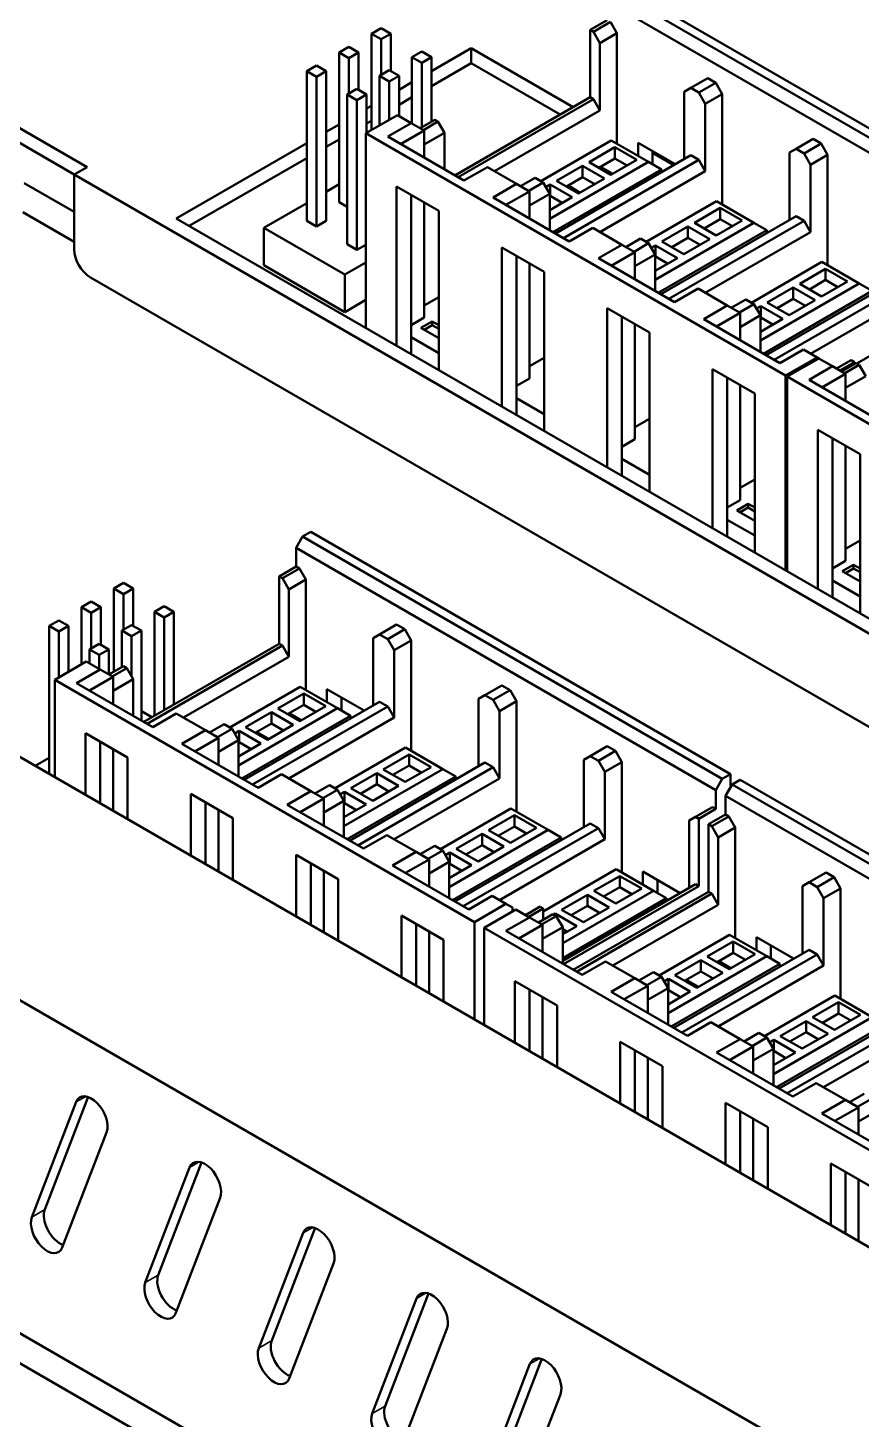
# Model space of a CAD drawing. Header units: millimetres. Extents: x 1021 to 2778, y -197 to 600.
# Drawn here: x 1591.8 to 1628.2, y 400.6 to 461.3 of the extents above; entities that cross this region are included whole.
import ezdxf

# ---------------------------------------------------------------- set-up
doc = ezdxf.new("R2010")
doc.units = ezdxf.units.MM
doc.header["$LTSCALE"] = 2
doc.layers.add('외형선(ISO)', color=7, linetype='Continuous', lineweight=50)
doc.layers.add('좁은 외형선(ISO)', color=7, linetype='Continuous', lineweight=35)

msp = doc.modelspace()

# ---------------------------------------------------------------- linework, layer by layer
at = {"layer": '외형선(ISO)'}
for p, q in [((1572.8297, 467.6631), (1594.3965, 455.2115)), ((1572.8297, 467.0099), (1593.8308, 454.8849)), ((1617.3774, 462.9274), (1635.6915, 452.3537)), ((1617.731, 463.1315), (1636.045, 452.5579)), ((1635.4086, 451.8638), (1617.0946, 462.4375)), ((1617.0946, 461.621), (1616.3521, 461.1923)), ((1616.4935, 461.1107), (1617.236, 461.5393)), ((1617.236, 461.5393), (1617.5188, 461.0494)), ((1607.2304, 461.274), (1606.8062, 461.029)), ((1606.8062, 461.029), (1607.2304, 460.7841)), ((1606.8062, 456.8241), (1606.8062, 461.029)), ((1607.6547, 461.029), (1607.2304, 461.274)), ((1607.2304, 460.7841), (1607.6547, 461.029)), ((1607.2304, 459.2327), (1607.2304, 460.7841)), ((1607.6547, 459.396), (1607.6547, 461.029)), ((1616.3521, 461.1923), (1616.4935, 461.1107)), ((1616.3521, 458.2529), (1616.3521, 461.1923)), ((1616.7764, 460.6208), (1616.4935, 461.1107)), ((1617.5188, 461.0494), (1616.7764, 460.6208)), ((1617.5188, 461.0494), (1617.5188, 456.2321)), ((1605.8162, 460.4575), (1605.392, 460.2125)), ((1605.392, 460.2125), (1605.8162, 459.9676)), ((1605.392, 453.6806), (1605.392, 460.2125)), ((1606.2405, 460.2125), (1605.8162, 460.4575)), ((1605.8162, 459.9676), (1606.2405, 460.2125)), ((1606.2405, 458.5795), (1606.2405, 460.2125)), ((1608.9982, 460.2534), (1608.5739, 460.0084)), ((1609.4225, 460.0084), (1608.9982, 460.2534)), ((1609.4225, 459.396), (1611.1549, 460.3962)), ((1611.1549, 460.3962), (1615.6097, 457.8243)), ((1611.1549, 460.3962), (1611.1549, 459.743)), ((1616.7764, 460.6208), (1616.7764, 457.6814)), ((1604.402, 459.641), (1603.9778, 459.396)), ((1604.8263, 459.396), (1604.402, 459.641)), ((1605.8162, 458.4162), (1605.8162, 459.9676)), ((1608.5739, 460.0084), (1608.9982, 459.7635)), ((1608.5739, 457.1098), (1608.5739, 460.0084)), ((1608.9982, 459.7635), (1609.4225, 460.0084)), ((1608.9982, 456.9465), (1608.9982, 459.7635)), ((1609.4225, 457.1915), (1609.4225, 460.0084)), ((1611.1549, 459.743), (1609.4225, 458.7428)), ((1615.044, 457.4977), (1611.1549, 459.743)), ((1603.9778, 459.396), (1604.402, 459.1511)), ((1603.9778, 452.8641), (1603.9778, 459.396)), ((1604.402, 459.1511), (1604.8263, 459.396)), ((1604.402, 452.6191), (1604.402, 459.1511)), ((1604.8263, 452.8641), (1604.8263, 459.396)), ((1607.584, 459.4369), (1607.1597, 459.1919)), ((1607.1597, 459.1919), (1607.584, 458.947)), ((1607.1597, 457.0282), (1607.1597, 459.1919)), ((1608.0083, 459.1919), (1607.584, 459.4369)), ((1607.584, 458.947), (1608.0083, 459.1919)), ((1607.584, 457.2731), (1607.584, 458.947)), ((1608.0083, 457.4364), (1608.0083, 459.1919)), ((1621.4786, 459.0898), (1620.7362, 458.6612)), ((1621.8322, 458.8857), (1621.4786, 459.0898)), ((1684.8354, 364.9478), (1522.2009, 458.8449)), ((1606.1698, 458.6204), (1605.7455, 458.3754)), ((1605.7455, 458.3754), (1606.1698, 458.1305)), ((1605.7455, 451.8434), (1605.7455, 458.3754)), ((1606.594, 458.3754), (1606.1698, 458.6204)), ((1606.1698, 458.1305), (1606.594, 458.3754)), ((1606.594, 456.7016), (1606.594, 458.3754)), ((1608.0083, 458.5795), (1608.5739, 458.9061)), ((1620.7362, 458.6612), (1620.4533, 458.4979)), ((1620.4533, 455.5585), (1620.4533, 458.4979)), ((1620.7362, 458.6612), (1621.0897, 458.4571)), ((1621.0897, 458.4571), (1621.8322, 458.8857)), ((1621.3726, 457.9672), (1621.0897, 458.4571)), ((1622.115, 458.3958), (1621.3726, 457.9672)), ((1621.8322, 458.8857), (1622.115, 458.3958)), ((1622.115, 458.3958), (1622.115, 453.5785)), ((1606.1698, 451.5985), (1606.1698, 458.1305)), ((1606.594, 457.763), (1606.8062, 457.8855)), ((1608.5739, 458.2529), (1608.0083, 457.9263)), ((1616.3521, 458.2529), (1610.4478, 454.8441)), ((1610.5892, 454.7624), (1616.4935, 458.1713)), ((1616.4935, 458.1713), (1616.3521, 458.2529)), ((1616.4935, 458.1713), (1616.7764, 457.6814)), ((1621.3726, 457.9672), (1621.3726, 455.0278)), ((1606.5587, 456.6812), (1607.9375, 457.4773)), ((1606.8062, 457.2323), (1606.594, 457.1098)), ((1607.5133, 456.5383), (1608.5386, 457.1303)), ((1608.5386, 457.1303), (1607.9375, 457.4773)), ((1609.1043, 456.8037), (1608.5386, 457.1303)), ((1609.5639, 457.2731), (1608.9275, 456.9057)), ((1609.0689, 456.8241), (1609.7053, 457.1915)), ((1609.7053, 457.1915), (1609.5639, 457.2731)), ((1609.7053, 457.1915), (1609.9882, 456.7016)), ((1616.7764, 457.6814), (1612.1802, 455.0278)), ((1604.8263, 456.7424), (1605.392, 457.069)), ((1624.8728, 446.1075), (1606.5587, 456.6812)), ((1606.5587, 448.1896), (1606.5587, 456.6812)), ((1610.8367, 454.6195), (1607.5133, 456.5383)), ((1609.1043, 456.8037), (1608.079, 456.2117)), ((1609.1043, 456.8037), (1609.1043, 455.6197)), ((1609.9882, 456.7016), (1609.1043, 456.1913)), ((1609.9882, 455.1094), (1609.9882, 456.7016)), ((1598.2855, 452.9661), (1603.9778, 456.2525)), ((1605.392, 456.4158), (1604.8263, 456.0892)), ((1617.2714, 456.375), (1614.1954, 454.5991)), ((1616.2991, 455.4258), (1617.4305, 456.079)), ((1618.8977, 455.436), (1617.2714, 456.375)), ((1617.4305, 456.079), (1618.3851, 455.5279)), ((1617.4305, 455.5891), (1617.4305, 456.079)), ((1618.4381, 456.2729), (1620.0644, 455.334)), ((1618.4381, 456.2729), (1618.4381, 455.7014)), ((1625.3324, 456.0076), (1625.0495, 455.8443)), ((1626.0748, 456.4362), (1625.3324, 456.0076)), ((1625.3324, 456.0076), (1625.6859, 455.8034)), ((1625.6859, 455.8034), (1626.4284, 456.2321)), ((1626.4284, 456.2321), (1626.0748, 456.4362)), ((1626.4284, 456.2321), (1626.7112, 455.7422)), ((1603.9778, 455.5993), (1598.8512, 452.6395)), ((1614.5844, 452.9457), (1618.8977, 455.436)), ((1620.7362, 455.7218), (1614.8318, 452.3129)), ((1615.1854, 452.1088), (1621.0897, 455.5177)), ((1617.2537, 454.8747), (1616.2991, 455.4258)), ((1617.4305, 455.5891), (1616.7234, 455.1809)), ((1618.3851, 455.5279), (1617.2537, 454.8747)), ((1617.9608, 455.2829), (1617.4305, 455.5891)), ((1618.8977, 455.436), (1619.4634, 455.1094)), ((1619.0745, 455.334), (1619.0745, 455.9055)), ((1619.0745, 455.8239), (1619.9937, 455.2931)), ((1621.0897, 455.5177), (1620.7362, 455.7218)), ((1621.0897, 455.5177), (1621.3726, 455.0278)), ((1625.0495, 452.9049), (1625.0495, 455.8443)), ((1625.9688, 455.3135), (1625.6859, 455.8034)), ((1626.7112, 455.7422), (1625.9688, 455.3135)), ((1625.9688, 455.3135), (1625.9688, 452.3742)), ((1626.7112, 455.7422), (1626.7112, 450.9249)), ((1594.3965, 455.2115), (1593.8308, 454.8849)), ((1593.8308, 454.8849), (1593.8308, 451.6189)), ((1593.8308, 454.8849), (1706.6143, 389.7693)), ((1611.862, 455.2115), (1610.8367, 454.6195)), ((1613.1348, 454.4766), (1611.862, 455.2115)), ((1613.948, 454.742), (1613.3116, 454.3746)), ((1614.3015, 454.5379), (1613.948, 454.742)), ((1619.4634, 455.1094), (1614.7258, 452.3742)), ((1614.8849, 454.6093), (1616.0162, 455.2625)), ((1616.0162, 454.7726), (1615.3091, 454.3644)), ((1616.9708, 454.7114), (1615.8395, 454.0582)), ((1616.0162, 455.2625), (1616.9708, 454.7114)), ((1616.0162, 454.7726), (1616.0162, 455.2625)), ((1616.5466, 454.4664), (1616.0162, 454.7726)), ((1621.3726, 455.0278), (1616.7764, 452.3742)), ((1616.8294, 455.2013), (1616.7941, 455.1809)), ((1616.7941, 455.1809), (1617.2537, 454.9155)), ((1616.8294, 455.1605), (1616.8294, 455.2013)), ((1616.8294, 455.2013), (1617.289, 454.9359)), ((1617.2537, 454.9155), (1617.289, 454.9359)), ((1619.4634, 455.1094), (1619.4634, 454.9869)), ((1593.8308, 453.2519), (1591.6564, 454.5073)), ((1605.392, 454.4562), (1604.8263, 454.1296)), ((1607.9022, 454.3542), (1607.9022, 447.4139)), ((1609.7407, 453.2927), (1607.9022, 454.3542)), ((1612.1095, 453.8847), (1613.1348, 454.4766)), ((1613.7005, 454.15), (1612.6752, 453.5581)), ((1613.7005, 454.15), (1613.1348, 454.4766)), ((1613.6651, 454.1705), (1614.3015, 454.5379)), ((1613.7005, 454.15), (1613.7005, 452.9661)), ((1614.3015, 454.5379), (1614.5844, 454.048)), ((1614.4164, 454.3389), (1614.602, 454.446)), ((1614.602, 454.446), (1615.5566, 453.8949)), ((1614.602, 453.9561), (1614.602, 454.446)), ((1615.8395, 454.0582), (1614.8849, 454.6093)), ((1615.4152, 454.3848), (1615.3798, 454.3644)), ((1615.3798, 454.3644), (1615.8395, 454.099)), ((1615.4152, 454.344), (1615.4152, 454.3848)), ((1615.4152, 454.3848), (1615.8748, 454.1194)), ((1615.8395, 454.099), (1615.8748, 454.1194)), ((1603.9778, 453.6397), (1602.1039, 452.5579)), ((1605.392, 453.6806), (1605.7455, 453.4764)), ((1608.5386, 453.9867), (1608.5386, 447.7814)), ((1609.1043, 453.6601), (1609.1043, 448.6387)), ((1615.4329, 451.9659), (1612.1095, 453.8847)), ((1614.5844, 454.048), (1613.7005, 453.5377)), ((1614.5844, 452.4558), (1614.5844, 454.048)), ((1614.602, 453.9561), (1614.5844, 453.9459)), ((1615.5566, 453.8949), (1614.5844, 453.3335)), ((1615.1324, 453.6499), (1614.602, 453.9561)), ((1621.8676, 453.7214), (1618.7916, 451.9455)), ((1623.4939, 452.7824), (1621.8676, 453.7214)), ((1591.5917, 453.2382), (1593.8308, 451.9455)), ((1685.2597, 402.7516), (1598.2855, 452.9661)), ((1609.7407, 446.3525), (1609.7407, 453.2927)), ((1625.3324, 453.0682), (1619.428, 449.6593)), ((1620.8953, 452.7722), (1622.0267, 453.4254)), ((1622.0267, 452.9355), (1621.3195, 452.5273)), ((1622.9812, 452.8743), (1621.8499, 452.2211)), ((1622.0267, 453.4254), (1622.9812, 452.8743)), ((1622.0267, 452.9355), (1622.0267, 453.4254)), ((1622.557, 452.6293), (1622.0267, 452.9355)), ((1625.6859, 452.8641), (1625.3324, 453.0682)), ((1602.1039, 452.5579), (1605.6395, 450.5166)), ((1602.1039, 450.9249), (1602.1039, 452.5579)), ((1603.9778, 452.8641), (1604.402, 452.6191)), ((1604.402, 452.6191), (1604.8263, 452.8641)), ((1616.4582, 452.5579), (1615.4329, 451.9659)), ((1617.731, 451.823), (1616.4582, 452.5579)), ((1619.1805, 450.2921), (1623.4939, 452.7824)), ((1624.0596, 452.4558), (1619.322, 449.7205)), ((1619.4811, 451.9557), (1620.6124, 452.6089)), ((1619.7816, 449.4552), (1625.6859, 452.8641)), ((1620.6124, 452.6089), (1621.567, 452.0578)), ((1620.6124, 452.119), (1620.6124, 452.6089)), ((1621.8499, 452.2211), (1620.8953, 452.7722)), ((1625.9688, 452.3742), (1621.3726, 449.7205)), ((1623.4939, 452.7824), (1624.0596, 452.4558)), ((1624.0596, 452.4558), (1624.0596, 452.3333)), ((1625.6859, 452.8641), (1625.9688, 452.3742)), ((1605.7455, 451.8434), (1606.1698, 451.5985)), ((1606.1698, 451.5985), (1606.5587, 451.823)), ((1612.4984, 451.7006), (1612.4984, 444.7603)), ((1614.3369, 450.6391), (1612.4984, 451.7006)), ((1616.7057, 451.2311), (1617.731, 451.823)), ((1618.2967, 451.4964), (1617.731, 451.823)), ((1618.5442, 452.0884), (1617.9078, 451.721)), ((1618.2613, 451.5168), (1618.8977, 451.8843)), ((1618.8977, 451.8843), (1618.5442, 452.0884)), ((1618.8977, 451.8843), (1619.1805, 451.3944)), ((1619.0126, 451.6852), (1619.1982, 451.7924)), ((1619.1982, 451.7924), (1620.1528, 451.2413)), ((1619.1982, 451.3025), (1619.1982, 451.7924)), ((1620.4357, 451.4046), (1619.4811, 451.9557)), ((1620.6124, 452.119), (1619.9053, 451.7108)), ((1621.567, 452.0578), (1620.4357, 451.4046)), ((1621.1428, 451.8128), (1620.6124, 452.119)), ((1613.1348, 451.3331), (1613.1348, 445.1278)), ((1620.0291, 449.3123), (1616.7057, 451.2311)), ((1618.2967, 451.4964), (1617.2714, 450.9045)), ((1618.2967, 451.4964), (1618.2967, 450.3125)), ((1619.1805, 451.3944), (1618.2967, 450.8841)), ((1619.1805, 449.8022), (1619.1805, 451.3944)), ((1619.1982, 451.3025), (1619.1805, 451.2923)), ((1620.1528, 451.2413), (1619.1805, 450.6799)), ((1619.7286, 450.9963), (1619.1982, 451.3025)), ((1626.4637, 451.0678), (1623.3878, 449.2919)), ((1628.0901, 450.1288), (1626.4637, 451.0678)), ((1605.6395, 448.8836), (1602.1039, 450.9249)), ((1605.6395, 450.5166), (1606.5587, 451.0474)), ((1605.6395, 448.8836), (1605.6395, 450.5166)), ((1613.7005, 451.0065), (1613.7005, 445.9851)), ((1614.3369, 443.6989), (1614.3369, 450.6391)), ((1625.4915, 450.1186), (1626.6228, 450.7718)), ((1626.6228, 450.7718), (1627.5774, 450.2207)), ((1626.6228, 450.2819), (1626.6228, 450.7718)), ((1693.4621, 370.5816), (1555.4349, 450.2717)), ((1594.5379, 450.3942), (1706.0486, 386.0134)), ((1621.0544, 449.9043), (1620.0291, 449.3123)), ((1622.3272, 449.1694), (1621.0544, 449.9043)), ((1623.7767, 447.6385), (1628.0901, 450.1288)), ((1629.9286, 450.4146), (1624.0242, 447.0057)), ((1624.0773, 449.3021), (1625.2086, 449.9553)), ((1624.3778, 446.8016), (1630.2821, 450.2104)), ((1625.2086, 449.9553), (1626.1632, 449.4042)), ((1625.2086, 449.4654), (1625.2086, 449.9553)), ((1626.4461, 449.5675), (1625.4915, 450.1186)), ((1626.6228, 450.2819), (1625.9157, 449.8736)), ((1627.5774, 450.2207), (1626.4461, 449.5675)), ((1627.1532, 449.9757), (1626.6228, 450.2819)), ((1628.0901, 450.1288), (1628.6558, 449.8022)), ((1606.5587, 449.4144), (1605.6395, 448.8836)), ((1609.7407, 449.5368), (1609.1043, 449.1694)), ((1623.1403, 449.4348), (1622.5039, 449.0673)), ((1622.8575, 448.8632), (1623.4939, 449.2306)), ((1623.4939, 449.2306), (1623.1403, 449.4348)), ((1623.4939, 449.2306), (1623.7767, 448.7408)), ((1628.6558, 449.8022), (1623.9182, 447.0669)), ((1625.0319, 448.751), (1624.0773, 449.3021)), ((1625.2086, 449.4654), (1624.5015, 449.0571)), ((1626.1632, 449.4042), (1625.0319, 448.751)), ((1625.739, 449.1592), (1625.2086, 449.4654)), ((1630.565, 449.7205), (1625.9688, 447.0669)), ((1609.1043, 448.6387), (1608.5386, 448.3121)), ((1617.0946, 449.0469), (1617.0946, 442.1067)), ((1618.9331, 447.9855), (1617.0946, 449.0469)), ((1617.731, 448.6795), (1617.731, 442.4741)), ((1621.3019, 448.5775), (1622.3272, 449.1694)), ((1622.8929, 448.8428), (1621.8676, 448.2509)), ((1622.8929, 448.8428), (1622.3272, 449.1694)), ((1622.8929, 448.8428), (1622.8929, 447.6589)), ((1623.7767, 448.7408), (1622.8929, 448.2304)), ((1623.6088, 449.0316), (1623.7944, 449.1388)), ((1623.7767, 447.1486), (1623.7767, 448.7408)), ((1623.7944, 448.6489), (1623.7767, 448.6387)), ((1623.7944, 449.1388), (1624.749, 448.5877)), ((1623.7944, 448.6489), (1623.7944, 449.1388)), ((1624.3247, 448.3427), (1623.7944, 448.6489)), ((1608.9629, 448.1896), (1609.4578, 448.4754)), ((1609.7407, 447.7405), (1608.9629, 448.1896)), ((1609.4578, 448.3121), (1609.1043, 448.108)), ((1609.4578, 448.4754), (1609.7407, 448.3121)), ((1609.4578, 448.4754), (1609.4578, 448.3121)), ((1609.7407, 448.1488), (1609.4578, 448.3121)), ((1618.2967, 448.3529), (1618.2967, 443.3315)), ((1624.6253, 446.6587), (1621.3019, 448.5775)), ((1624.749, 448.5877), (1623.7767, 448.0263)), ((1631.0599, 448.4142), (1627.984, 446.6383)), ((1608.5386, 447.7814), (1609.7407, 447.0873)), ((1608.5386, 447.0465), (1608.5386, 447.7814)), ((1618.9331, 441.0453), (1618.9331, 447.9855)), ((1614.3369, 446.8832), (1613.7005, 446.5158)), ((1625.6506, 447.2506), (1624.6253, 446.6587)), ((1626.2516, 446.9036), (1624.8728, 446.1075)), ((1624.9435, 446.0667), (1626.3223, 446.8628)), ((1626.2516, 446.9036), (1625.6506, 447.2506)), ((1626.3223, 446.8628), (1626.2516, 446.9036)), ((1626.9234, 446.5158), (1626.3223, 446.8628)), ((1621.6908, 446.3933), (1621.6908, 439.4531)), ((1623.5293, 445.3319), (1621.6908, 446.3933)), ((1625.8981, 445.9238), (1626.9234, 446.5158)), ((1627.4891, 446.1892), (1626.9234, 446.5158)), ((1627.7365, 446.7812), (1627.1001, 446.4137)), ((1627.2416, 446.3321), (1627.878, 446.6995)), ((1627.9487, 446.6587), (1627.3123, 446.2913)), ((1627.4537, 446.2096), (1628.0901, 446.577)), ((1627.878, 446.6995), (1627.7365, 446.7812)), ((1627.878, 446.6179), (1627.878, 446.6995)), ((1628.0901, 446.577), (1627.9487, 446.6587)), ((1628.0901, 446.577), (1628.3729, 446.0871)), ((1613.7005, 445.9851), (1613.1348, 445.6585)), ((1622.3272, 446.0259), (1622.3272, 439.8205)), ((1622.8929, 445.6993), (1622.8929, 440.6778)), ((1624.8728, 437.616), (1624.8728, 446.1075)), ((1643.2575, 435.4931), (1624.9435, 446.0667)), ((1624.9435, 437.5752), (1624.9435, 446.0667)), ((1629.2215, 444.0051), (1625.8981, 445.9238)), ((1627.4891, 446.1892), (1626.4637, 445.5972)), ((1627.4891, 446.1892), (1627.4891, 445.0053)), ((1628.3729, 446.0871), (1627.4891, 445.5768)), ((1613.1348, 445.1278), (1614.3369, 444.4337)), ((1613.1348, 444.3929), (1613.1348, 445.1278)), ((1623.5293, 438.3917), (1623.5293, 445.3319)), ((1685.7546, 349.8834), (1521.2816, 444.842)), ((1684.8354, 350.4141), (1522.2009, 444.3113)), ((1618.9331, 444.2296), (1618.2967, 443.8622)), ((1521.2816, 443.5356), (1685.7546, 348.577)), ((1618.2967, 443.3315), (1617.731, 443.0049)), ((1626.287, 443.7397), (1626.287, 436.7995)), ((1628.1254, 442.6783), (1626.287, 443.7397)), ((1626.9234, 443.3723), (1626.9234, 437.1669)), ((1627.4891, 443.0457), (1627.4891, 438.0242)), ((1628.1254, 435.738), (1628.1254, 442.6783)), ((1617.731, 442.4741), (1618.9331, 441.7801)), ((1617.731, 441.7393), (1617.731, 442.4741)), ((1623.5293, 441.576), (1622.8929, 441.2086)), ((1622.8929, 440.6778), (1622.3272, 440.3512)), ((1622.7514, 440.2288), (1623.2464, 440.5145)), ((1623.5293, 439.7797), (1622.7514, 440.2288)), ((1623.2464, 440.3512), (1622.8929, 440.1471)), ((1623.2464, 440.5145), (1623.5293, 440.3512)), ((1623.2464, 440.3512), (1623.2464, 440.5145)), ((1623.5293, 440.1879), (1623.2464, 440.3512)), ((1622.3272, 439.8205), (1623.5293, 439.1265)), ((1622.3272, 439.0857), (1622.3272, 439.8205)), ((1603.5181, 438.5958), (1603.801, 439.0857)), ((1603.801, 439.0857), (1604.1545, 439.2898)), ((1603.801, 439.0857), (1622.115, 428.512)), ((1604.1545, 439.2898), (1622.4686, 428.7162)), ((1628.1254, 438.9224), (1627.4891, 438.555)), ((1603.5181, 437.7793), (1603.5181, 438.5958)), ((1621.8322, 428.0221), (1603.5181, 438.5958)), ((1603.5181, 437.7793), (1602.7757, 437.3506)), ((1602.9171, 437.269), (1603.6596, 437.6976)), ((1603.6596, 437.6976), (1603.5181, 437.7793)), ((1603.6596, 437.6976), (1603.9424, 437.2077)), ((1627.4891, 438.0242), (1626.9234, 437.6976)), ((1627.3476, 437.5752), (1627.8426, 437.8609)), ((1627.8426, 437.6976), (1627.4891, 437.4935)), ((1627.8426, 437.8609), (1628.1254, 437.6976)), ((1627.8426, 437.8609), (1627.8426, 437.6976)), ((1628.1254, 437.5343), (1627.8426, 437.6976)), ((1602.7757, 437.3506), (1602.9171, 437.269)), ((1602.7757, 434.4112), (1602.7757, 437.3506)), ((1603.1999, 436.7791), (1602.9171, 437.269)), ((1603.9424, 437.2077), (1603.1999, 436.7791)), ((1603.9424, 437.2077), (1603.9424, 432.3904)), ((1626.9234, 437.1669), (1628.1254, 436.4729)), ((1626.9234, 436.4321), (1626.9234, 437.1669)), ((1628.1254, 437.1261), (1627.3476, 437.5752)), ((1595.9874, 437.0648), (1595.5632, 436.8199)), ((1595.5632, 436.8199), (1595.9874, 436.575)), ((1595.5632, 433.1865), (1595.5632, 436.8199)), ((1596.4117, 436.8199), (1595.9874, 437.0648)), ((1595.9874, 436.575), (1596.4117, 436.8199)), ((1595.9874, 435.0236), (1595.9874, 436.575)), ((1596.4117, 435.1869), (1596.4117, 436.8199)), ((1603.1999, 436.7791), (1603.1999, 433.8397)), ((1594.5732, 436.2484), (1594.149, 436.0034)), ((1594.149, 436.0034), (1594.5732, 435.7585)), ((1594.149, 433.5131), (1594.149, 436.0034)), ((1594.9975, 436.0034), (1594.5732, 436.2484)), ((1594.5732, 435.7585), (1594.9975, 436.0034)), ((1594.9975, 434.3704), (1594.9975, 436.0034)), ((1597.7552, 436.0442), (1597.3309, 435.7993)), ((1598.1795, 435.7993), (1597.7552, 436.0442)), ((1593.159, 435.4319), (1592.7348, 435.1869)), ((1593.5833, 435.1869), (1593.159, 435.4319)), ((1594.5732, 434.2071), (1594.5732, 435.7585)), ((1597.3309, 435.7993), (1597.7552, 435.5543)), ((1597.3309, 431.2677), (1597.3309, 435.7993)), ((1597.7552, 435.5543), (1598.1795, 435.7993)), ((1597.7552, 431.5127), (1597.7552, 435.5543)), ((1598.1795, 431.7576), (1598.1795, 435.7993)), ((1592.7348, 435.1869), (1593.159, 434.942)), ((1592.7348, 428.7366), (1592.7348, 435.1869)), ((1593.159, 434.942), (1593.5833, 435.1869)), ((1593.159, 432.9415), (1593.159, 434.942)), ((1593.5833, 433.1865), (1593.5833, 435.1869)), ((1596.341, 435.2277), (1595.9167, 434.9828)), ((1595.9167, 434.9828), (1596.341, 434.7378)), ((1595.9167, 433.3906), (1595.9167, 434.9828)), ((1596.7653, 434.9828), (1596.341, 435.2277)), ((1596.341, 434.7378), (1596.7653, 434.9828)), ((1596.341, 432.9824), (1596.341, 434.7378)), ((1596.7653, 431.0636), (1596.7653, 434.9828)), ((1607.1597, 434.8195), (1606.8769, 434.6562)), ((1607.9022, 435.2481), (1607.1597, 434.8195)), ((1607.1597, 434.8195), (1607.5133, 434.6154)), ((1607.5133, 434.6154), (1608.2557, 435.044)), ((1608.2557, 435.044), (1607.9022, 435.2481)), ((1608.2557, 435.044), (1608.5386, 434.5541)), ((1594.9268, 434.4112), (1594.5025, 434.1663)), ((1594.5025, 434.1663), (1594.9268, 433.9213)), ((1594.5025, 433.5539), (1594.5025, 434.1663)), ((1595.351, 434.1663), (1594.9268, 434.4112)), ((1594.9268, 433.9213), (1595.351, 434.1663)), ((1595.351, 433.064), (1595.351, 434.1663)), ((1602.7757, 434.4112), (1596.8713, 431.0024)), ((1597.0127, 430.9207), (1602.9171, 434.3296)), ((1602.9171, 434.3296), (1602.7757, 434.4112)), ((1602.9171, 434.3296), (1603.1999, 433.8397)), ((1606.8769, 431.7168), (1606.8769, 434.6562)), ((1607.7961, 434.1255), (1607.5133, 434.6154)), ((1608.5386, 434.5541), (1607.7961, 434.1255)), ((1607.7961, 434.1255), (1607.7961, 431.1861)), ((1608.5386, 434.5541), (1608.5386, 429.7368)), ((1592.9822, 432.8395), (1594.3611, 433.6356)), ((1594.9621, 433.2886), (1594.3611, 433.6356)), ((1594.9268, 433.309), (1594.9268, 433.9213)), ((1603.1999, 433.8397), (1598.6037, 431.1861)), ((1611.2963, 422.2658), (1592.9822, 432.8395)), ((1592.9822, 428.5937), (1592.9822, 432.8395)), ((1593.9368, 432.6966), (1594.9621, 433.2886)), ((1595.5278, 432.962), (1594.5025, 432.37)), ((1595.5278, 432.962), (1594.9621, 433.2886)), ((1595.9874, 433.4314), (1595.351, 433.064)), ((1595.4925, 432.9824), (1596.1289, 433.3498)), ((1595.5278, 432.962), (1595.5278, 431.778)), ((1596.4117, 432.8599), (1595.5278, 432.3496)), ((1596.1289, 433.3498), (1595.9874, 433.4314)), ((1596.1289, 433.3498), (1596.4117, 432.8599)), ((1596.4117, 431.2677), (1596.4117, 432.8599)), ((1597.2602, 430.7778), (1593.9368, 432.6966)), ((1603.6949, 432.5333), (1600.619, 430.7574)), ((1602.7226, 431.5841), (1603.854, 432.2373)), ((1605.3213, 431.5943), (1603.6949, 432.5333)), ((1603.854, 432.2373), (1604.8086, 431.6862)), ((1603.854, 431.7474), (1603.854, 432.2373)), ((1604.8616, 432.4312), (1606.488, 431.4923)), ((1604.8616, 432.4312), (1604.8616, 431.8597)), ((1612.4984, 432.5945), (1611.7559, 432.1659)), ((1612.1095, 431.9617), (1612.8519, 432.3904)), ((1612.8519, 432.3904), (1612.4984, 432.5945)), ((1612.8519, 432.3904), (1613.1348, 431.9005)), ((1607.1597, 431.8801), (1601.2554, 428.4712)), ((1601.6089, 428.2671), (1607.5133, 431.676)), ((1603.854, 431.7474), (1603.1469, 431.3392)), ((1604.8086, 431.6862), (1603.6772, 431.033)), ((1604.3843, 431.4412), (1603.854, 431.7474)), ((1605.498, 431.4923), (1605.498, 432.0638)), ((1607.5133, 431.676), (1607.1597, 431.8801)), ((1607.5133, 431.676), (1607.7961, 431.1861)), ((1611.7559, 432.1659), (1611.4731, 432.0026)), ((1611.4731, 429.0632), (1611.4731, 432.0026)), ((1611.7559, 432.1659), (1612.1095, 431.9617)), ((1612.3923, 431.4718), (1612.1095, 431.9617)), ((1613.1348, 431.9005), (1612.3923, 431.4718)), ((1613.1348, 431.9005), (1613.1348, 427.0832)), ((1597.2249, 431.2065), (1596.7653, 431.4718)), ((1598.2855, 431.3698), (1597.2602, 430.7778)), ((1599.5583, 430.6349), (1598.2855, 431.3698)), ((1601.0079, 429.104), (1605.3213, 431.5943)), ((1605.8869, 431.2677), (1601.1493, 428.5325)), ((1601.3084, 430.7676), (1602.4398, 431.4208)), ((1602.4398, 431.4208), (1603.3944, 430.8697)), ((1602.4398, 430.9309), (1602.4398, 431.4208)), ((1603.6772, 431.033), (1602.7226, 431.5841)), ((1607.7961, 431.1861), (1603.1999, 428.5325)), ((1603.253, 431.3596), (1603.2176, 431.3392)), ((1603.2176, 431.3392), (1603.6772, 431.0738)), ((1603.253, 431.3188), (1603.253, 431.3596)), ((1603.253, 431.3596), (1603.7126, 431.0942)), ((1603.6772, 431.0738), (1603.7126, 431.0942)), ((1605.3213, 431.5943), (1605.8869, 431.2677)), ((1605.8869, 431.2677), (1605.8869, 431.1452)), ((1612.3923, 431.4718), (1612.3923, 428.5325)), ((1594.3257, 430.5125), (1594.3257, 427.818)), ((1596.1642, 429.451), (1594.3257, 430.5125)), ((1598.533, 430.043), (1599.5583, 430.6349)), ((1600.124, 430.3083), (1599.5583, 430.6349)), ((1600.3715, 430.9003), (1599.7351, 430.5329)), ((1600.0887, 430.3288), (1600.7251, 430.6962)), ((1600.7251, 430.6962), (1600.3715, 430.9003)), ((1600.7251, 430.6962), (1601.0079, 430.2063)), ((1600.84, 430.4972), (1601.0256, 430.6043)), ((1601.0256, 430.6043), (1601.9802, 430.0532)), ((1601.0256, 430.1144), (1601.0256, 430.6043)), ((1602.263, 430.2165), (1601.3084, 430.7676)), ((1602.4398, 430.9309), (1601.7327, 430.5227)), ((1601.8388, 430.5431), (1601.8034, 430.5227)), ((1601.8034, 430.5227), (1602.263, 430.2573)), ((1601.8388, 430.5023), (1601.8388, 430.5431)), ((1601.8388, 430.5431), (1602.2984, 430.2777)), ((1603.3944, 430.8697), (1602.263, 430.2165)), ((1602.9701, 430.6247), (1602.4398, 430.9309)), ((1594.9621, 430.145), (1594.9621, 427.4506)), ((1595.5278, 429.8184), (1595.5278, 427.124)), ((1601.8564, 428.1242), (1598.533, 430.043)), ((1600.124, 430.3083), (1599.0987, 429.7164)), ((1600.124, 430.3083), (1600.124, 429.1244)), ((1601.0079, 430.2063), (1600.124, 429.696)), ((1601.0079, 428.6141), (1601.0079, 430.2063)), ((1601.0256, 430.1144), (1601.0079, 430.1042)), ((1601.9802, 430.0532), (1601.0079, 429.4918)), ((1601.5559, 429.8082), (1601.0256, 430.1144)), ((1602.263, 430.2573), (1602.2984, 430.2777)), ((1608.2911, 429.8797), (1605.2152, 428.1038)), ((1609.9174, 428.9407), (1608.2911, 429.8797)), ((1617.0946, 429.9409), (1616.3521, 429.5123)), ((1617.4481, 429.7368), (1617.0946, 429.9409)), ((1592.7348, 429.4306), (1592.1337, 429.0836)), ((1596.1642, 426.7566), (1596.1642, 429.451)), ((1611.7559, 429.2265), (1605.8516, 425.8176)), ((1607.3188, 428.9305), (1608.4502, 429.5837)), ((1608.4502, 429.5837), (1609.4048, 429.0326)), ((1608.4502, 429.0938), (1608.4502, 429.5837)), ((1612.1095, 429.0224), (1611.7559, 429.2265)), ((1616.3521, 429.5123), (1616.0693, 429.349)), ((1616.0693, 426.4096), (1616.0693, 429.349)), ((1616.3521, 429.5123), (1616.7057, 429.3081)), ((1616.7057, 429.3081), (1617.4481, 429.7368)), ((1616.9885, 428.8182), (1616.7057, 429.3081)), ((1617.731, 429.2469), (1616.9885, 428.8182)), ((1617.4481, 429.7368), (1617.731, 429.2469)), ((1617.731, 429.2469), (1617.731, 424.4296)), ((1602.8817, 428.7162), (1601.8564, 428.1242)), ((1604.1545, 427.9813), (1602.8817, 428.7162)), ((1605.6041, 426.4504), (1609.9174, 428.9407)), ((1610.4831, 428.6141), (1605.7455, 425.8788)), ((1605.9046, 428.114), (1607.036, 428.7672)), ((1606.2051, 425.6135), (1612.1095, 429.0224)), ((1607.036, 428.7672), (1607.9906, 428.2161)), ((1607.036, 428.2773), (1607.036, 428.7672)), ((1608.2734, 428.3794), (1607.3188, 428.9305)), ((1608.4502, 429.0938), (1607.7431, 428.6856)), ((1609.4048, 429.0326), (1608.2734, 428.3794)), ((1608.9805, 428.7876), (1608.4502, 429.0938)), ((1609.9174, 428.9407), (1610.4831, 428.6141)), ((1610.4831, 428.6141), (1610.4831, 428.4916)), ((1612.1095, 429.0224), (1612.3923, 428.5325)), ((1616.9885, 428.8182), (1616.9885, 425.8788)), ((1622.4686, 428.7162), (1622.115, 428.512)), ((1622.4686, 428.1446), (1622.4686, 428.7162)), ((1603.1292, 427.3894), (1604.1545, 427.9813)), ((1604.7202, 427.6547), (1604.1545, 427.9813)), ((1604.9677, 428.2467), (1604.3313, 427.8793)), ((1604.6849, 427.6751), (1605.3213, 428.0426)), ((1605.3213, 428.0426), (1604.9677, 428.2467)), ((1605.3213, 428.0426), (1605.6041, 427.5527)), ((1606.8592, 427.5629), (1605.9046, 428.114)), ((1607.036, 428.2773), (1606.3289, 427.8691)), ((1607.9906, 428.2161), (1606.8592, 427.5629)), ((1607.5663, 427.9711), (1607.036, 428.2773)), ((1612.3923, 428.5325), (1607.7961, 425.8788)), ((1622.115, 428.512), (1621.8322, 428.0221)), ((1621.8322, 427.2057), (1621.8322, 428.0221)), ((1622.2565, 427.7772), (1622.5393, 428.2671)), ((1622.5393, 428.2671), (1622.8929, 428.4712)), ((1622.5393, 428.2671), (1640.8534, 417.6935)), ((1622.8929, 428.4712), (1641.2069, 417.8976)), ((1598.9219, 427.8589), (1598.9219, 425.1644)), ((1600.7604, 426.7974), (1598.9219, 427.8589)), ((1599.5583, 427.4914), (1599.5583, 424.797)), ((1606.4526, 425.4706), (1603.1292, 427.3894)), ((1604.7202, 427.6547), (1603.6949, 427.0628)), ((1604.7202, 427.6547), (1604.7202, 426.4708)), ((1605.6041, 427.5527), (1604.7202, 427.0424)), ((1605.4362, 427.8435), (1605.6218, 427.9507)), ((1605.6041, 425.9605), (1605.6041, 427.5527)), ((1605.6218, 427.4608), (1605.6041, 427.4506)), ((1606.5764, 427.3996), (1605.6041, 426.8382)), ((1605.6218, 427.9507), (1606.5764, 427.3996)), ((1605.6218, 427.4608), (1605.6218, 427.9507)), ((1606.1521, 427.1546), (1605.6218, 427.4608)), ((1622.2565, 426.9607), (1622.2565, 427.7772)), ((1640.5705, 417.2036), (1622.2565, 427.7772)), ((1600.124, 427.1648), (1600.124, 424.4704)), ((1600.7604, 424.103), (1600.7604, 426.7974)), ((1612.8873, 427.2261), (1609.8114, 425.4502)), ((1611.915, 426.2769), (1613.0464, 426.9301)), ((1614.5136, 426.2871), (1612.8873, 427.2261)), ((1613.0464, 426.9301), (1614.001, 426.379)), ((1613.0464, 426.4402), (1613.0464, 426.9301)), ((1620.9483, 426.8586), (1620.6655, 426.6953)), ((1621.6908, 427.2873), (1620.9483, 426.8586)), ((1620.9483, 426.8586), (1621.0897, 426.777)), ((1621.0897, 426.777), (1621.8322, 427.2057)), ((1621.0897, 423.8376), (1621.0897, 426.777)), ((1622.2565, 426.9607), (1621.514, 426.532)), ((1621.6554, 426.4504), (1622.3979, 426.8791)), ((1621.8322, 427.2057), (1621.6908, 427.2873)), ((1622.3979, 426.8791), (1622.2565, 426.9607)), ((1622.3979, 426.8791), (1622.6807, 426.3892)), ((1610.2003, 423.7968), (1614.5136, 426.2871)), ((1616.3521, 426.5729), (1610.4478, 423.164)), ((1610.8013, 422.9599), (1616.7057, 426.3687)), ((1612.8696, 425.7258), (1611.915, 426.2769)), ((1613.0464, 426.4402), (1612.3393, 426.0319)), ((1614.001, 426.379), (1612.8696, 425.7258)), ((1613.5767, 426.134), (1613.0464, 426.4402)), ((1614.5136, 426.2871), (1615.0793, 425.9605)), ((1616.7057, 426.3687), (1616.3521, 426.5729)), ((1616.7057, 426.3687), (1616.9885, 425.8788)), ((1620.6655, 423.756), (1620.6655, 426.6953)), ((1621.514, 426.532), (1621.6554, 426.4504)), ((1621.514, 423.5927), (1621.514, 426.532)), ((1621.9383, 425.9605), (1621.6554, 426.4504)), ((1622.6807, 426.3892), (1621.9383, 425.9605)), ((1622.6807, 426.3892), (1622.6807, 421.5718)), ((1607.4779, 426.0626), (1606.4526, 425.4706)), ((1608.7507, 425.3277), (1607.4779, 426.0626)), ((1609.5639, 425.5931), (1608.9275, 425.2256)), ((1609.9174, 425.3889), (1609.5639, 425.5931)), ((1615.0793, 425.9605), (1610.3417, 423.2252)), ((1610.5008, 425.4604), (1611.6322, 426.1136)), ((1611.6322, 425.6237), (1610.9251, 425.2154)), ((1612.5868, 425.5625), (1611.4554, 424.9093)), ((1611.6322, 426.1136), (1612.5868, 425.5625)), ((1611.6322, 425.6237), (1611.6322, 426.1136)), ((1612.1625, 425.3175), (1611.6322, 425.6237)), ((1616.9885, 425.8788), (1612.3923, 423.2252)), ((1615.0793, 425.9605), (1615.0793, 425.838)), ((1621.9383, 425.9605), (1621.9383, 423.0211)), ((1603.5181, 425.2052), (1603.5181, 422.5108)), ((1605.3566, 424.1438), (1603.5181, 425.2052)), ((1607.7254, 424.7358), (1608.7507, 425.3277)), ((1609.3164, 425.0011), (1608.2911, 424.4092)), ((1609.3164, 425.0011), (1608.7507, 425.3277)), ((1609.2811, 425.0215), (1609.9174, 425.3889)), ((1609.3164, 425.0011), (1609.3164, 423.8172)), ((1609.9174, 425.3889), (1610.2003, 424.8991)), ((1610.0324, 425.1899), (1610.218, 425.2971)), ((1610.218, 425.2971), (1611.1726, 424.746)), ((1610.218, 424.8072), (1610.218, 425.2971)), ((1611.4554, 424.9093), (1610.5008, 425.4604)), ((1604.1545, 424.8378), (1604.1545, 422.1434)), ((1604.7202, 424.5112), (1604.7202, 421.8168)), ((1611.0488, 422.817), (1607.7254, 424.7358)), ((1610.2003, 424.8991), (1609.3164, 424.3887)), ((1610.2003, 423.3069), (1610.2003, 424.8991)), ((1610.218, 424.8072), (1610.2003, 424.797)), ((1611.1726, 424.746), (1610.2003, 424.1846)), ((1610.7483, 424.501), (1610.218, 424.8072)), ((1617.4835, 424.5725), (1614.3015, 422.7353)), ((1619.1098, 423.6335), (1617.4835, 424.5725)), ((1618.6502, 424.4704), (1618.6502, 423.8988)), ((1618.6502, 424.4704), (1620.2766, 423.5314)), ((1626.6405, 424.4296), (1625.8981, 424.0009)), ((1626.9941, 424.2254), (1626.6405, 424.4296)), ((1605.3566, 421.4494), (1605.3566, 424.1438)), ((1620.9483, 423.9193), (1615.15, 420.5716)), ((1615.1854, 420.4287), (1621.0897, 423.8376)), ((1616.5112, 423.6233), (1617.6426, 424.2765)), ((1617.6426, 423.7866), (1616.9355, 423.3783)), ((1617.6426, 424.2765), (1618.5972, 423.7253)), ((1617.6426, 423.7866), (1617.6426, 424.2765)), ((1618.1729, 423.4804), (1617.6426, 423.7866)), ((1619.2866, 423.5314), (1619.2866, 424.103)), ((1621.0897, 423.8376), (1620.9483, 423.9193)), ((1625.8981, 424.0009), (1625.6152, 423.8376)), ((1625.6152, 420.8982), (1625.6152, 423.8376)), ((1625.8981, 424.0009), (1626.2516, 423.7968)), ((1626.2516, 423.7968), (1626.9941, 424.2254)), ((1626.5345, 423.3069), (1626.2516, 423.7968)), ((1627.2769, 423.7355), (1626.5345, 423.3069)), ((1626.9941, 424.2254), (1627.2769, 423.7355)), ((1627.2769, 423.7355), (1627.2769, 418.9182)), ((1612.0741, 423.4089), (1611.0488, 422.817)), ((1612.6752, 423.0619), (1612.0741, 423.4089)), ((1615.097, 422.8068), (1616.2284, 423.46)), ((1615.15, 421.3473), (1619.1098, 423.6335)), ((1619.6755, 423.3069), (1615.15, 420.6941)), ((1621.514, 423.5927), (1615.6097, 420.1838)), ((1615.7511, 420.1021), (1621.6554, 423.511)), ((1616.2284, 423.46), (1617.183, 422.9088)), ((1616.2284, 422.9701), (1616.2284, 423.46)), ((1617.4658, 423.0721), (1616.5112, 423.6233)), ((1618.5972, 423.7253), (1617.4658, 423.0721)), ((1619.1098, 423.6335), (1619.6755, 423.3069)), ((1619.6755, 423.3069), (1619.6755, 423.1844)), ((1621.6554, 423.511), (1621.514, 423.5927)), ((1621.6554, 423.511), (1621.9383, 423.0211)), ((1626.5345, 423.3069), (1626.5345, 420.3675)), ((1608.1143, 422.5516), (1608.1143, 419.8572)), ((1609.9528, 421.4902), (1608.1143, 422.5516)), ((1612.6752, 423.0619), (1611.2963, 422.2658)), ((1611.7206, 422.0209), (1613.0994, 422.817)), ((1612.958, 422.8986), (1612.6752, 423.0619)), ((1612.958, 422.7353), (1612.958, 422.8986)), ((1613.7005, 422.47), (1613.0994, 422.817)), ((1614.1601, 422.9395), (1613.5237, 422.572)), ((1613.6651, 422.4904), (1614.3015, 422.8578)), ((1614.7258, 422.6129), (1614.0894, 422.2454)), ((1614.3015, 422.8578), (1614.1601, 422.9395)), ((1614.2308, 422.1638), (1614.8672, 422.5312)), ((1614.3015, 422.3679), (1614.3015, 422.8578)), ((1614.8672, 422.5312), (1614.7258, 422.6129)), ((1614.7435, 422.6027), (1614.8142, 422.6435)), ((1614.8142, 422.6435), (1615.7688, 422.0923)), ((1614.8142, 422.5618), (1614.8142, 422.6435)), ((1614.8672, 422.5312), (1615.15, 422.0413)), ((1616.0516, 422.2556), (1615.097, 422.8068)), ((1616.2284, 422.9701), (1615.5213, 422.5618)), ((1617.183, 422.9088), (1616.0516, 422.2556)), ((1616.7587, 422.6639), (1616.2284, 422.9701)), ((1621.9383, 423.0211), (1617.3421, 420.3675)), ((1608.7507, 422.1842), (1608.7507, 419.4898)), ((1611.2963, 418.0201), (1611.2963, 422.2658)), ((1630.0346, 411.4473), (1611.7206, 422.0209)), ((1611.7206, 417.7751), (1611.7206, 422.0209)), ((1612.6752, 421.878), (1613.7005, 422.47)), ((1614.2662, 422.1434), (1613.2408, 421.5514)), ((1614.2662, 422.1434), (1613.7005, 422.47)), ((1614.2662, 422.1434), (1614.2662, 420.9595)), ((1615.15, 422.0413), (1614.2662, 421.531)), ((1615.7688, 422.0923), (1615.15, 421.7351)), ((1615.15, 420.4491), (1615.15, 422.0413)), ((1615.3445, 421.8474), (1615.15, 421.9597)), ((1609.3164, 421.8576), (1609.3164, 419.1632)), ((1609.9528, 418.7957), (1609.9528, 421.4902)), ((1615.9986, 419.9592), (1612.6752, 421.878)), ((1622.4332, 421.7147), (1619.3573, 419.9388)), ((1621.461, 420.7655), (1622.5923, 421.4187)), ((1624.0596, 420.7757), (1622.4332, 421.7147)), ((1622.5923, 421.4187), (1623.5469, 420.8676)), ((1622.5923, 420.9288), (1622.5923, 421.4187)), ((1623.6, 421.6127), (1625.2263, 420.6737)), ((1623.6, 421.6127), (1623.6, 421.0411)), ((1619.7462, 418.2854), (1624.0596, 420.7757)), ((1625.8981, 421.0615), (1619.9937, 417.6526)), ((1620.3473, 417.4485), (1626.2516, 420.8574)), ((1622.4156, 420.2144), (1621.461, 420.7655)), ((1622.5923, 420.9288), (1621.8852, 420.5206)), ((1623.5469, 420.8676), (1622.4156, 420.2144)), ((1623.1227, 420.6226), (1622.5923, 420.9288)), ((1624.0596, 420.7757), (1624.6253, 420.4491)), ((1624.2364, 420.6737), (1624.2364, 421.2452)), ((1626.2516, 420.8574), (1625.8981, 421.0615)), ((1626.2516, 420.8574), (1626.5345, 420.3675)), ((1617.0239, 420.5512), (1615.9986, 419.9592)), ((1618.2967, 419.8164), (1617.0239, 420.5512)), ((1624.6253, 420.4491), (1619.8877, 417.7139)), ((1620.0468, 419.949), (1621.1781, 420.6022)), ((1621.1781, 420.1123), (1620.471, 419.7041)), ((1621.1781, 420.6022), (1622.1327, 420.0511)), ((1621.1781, 420.1123), (1621.1781, 420.6022)), ((1621.7085, 419.8062), (1621.1781, 420.1123)), ((1626.5345, 420.3675), (1621.9383, 417.7139)), ((1621.9913, 420.541), (1621.9559, 420.5206)), ((1621.9559, 420.5206), (1622.4156, 420.2552)), ((1621.9913, 420.5002), (1621.9913, 420.541)), ((1621.9913, 420.541), (1622.4509, 420.2756)), ((1622.4156, 420.2552), (1622.4509, 420.2756)), ((1624.6253, 420.4491), (1624.6253, 420.3267)), ((1613.0641, 419.6939), (1613.0641, 416.9994)), ((1614.9026, 418.6324), (1613.0641, 419.6939)), ((1617.2714, 419.2244), (1618.2967, 419.8164)), ((1618.8623, 419.4898), (1617.837, 418.8978)), ((1618.8623, 419.4898), (1618.2967, 419.8164)), ((1619.1098, 420.0817), (1618.4734, 419.7143)), ((1618.827, 419.5102), (1619.4634, 419.8776)), ((1618.8623, 419.4898), (1618.8623, 418.3058)), ((1619.4634, 419.8776), (1619.1098, 420.0817)), ((1619.4634, 419.8776), (1619.7462, 419.3877)), ((1619.5783, 419.6786), (1619.7639, 419.7857)), ((1619.7639, 419.7857), (1620.7185, 419.2346)), ((1619.7639, 419.2958), (1619.7639, 419.7857)), ((1621.0013, 419.3979), (1620.0468, 419.949)), ((1620.5771, 419.7245), (1620.5417, 419.7041)), ((1620.5417, 419.7041), (1621.0013, 419.4387)), ((1620.5771, 419.6837), (1620.5771, 419.7245)), ((1620.5771, 419.7245), (1621.0367, 419.4591)), ((1622.1327, 420.0511), (1621.0013, 419.3979)), ((1613.7005, 419.3265), (1613.7005, 416.632)), ((1614.2662, 418.9999), (1614.2662, 416.3054)), ((1620.5948, 417.3056), (1617.2714, 419.2244)), ((1619.7462, 419.3877), (1618.8623, 418.8774)), ((1619.7462, 417.7955), (1619.7462, 419.3877)), ((1619.7639, 419.2958), (1619.7462, 419.2856)), ((1620.7185, 419.2346), (1619.7462, 418.6733)), ((1620.2942, 418.9897), (1619.7639, 419.2958)), ((1621.0013, 419.4387), (1621.0367, 419.4591)), ((1627.0294, 419.0611), (1623.9535, 417.2852)), ((1628.6558, 418.1221), (1627.0294, 419.0611)), ((1614.9026, 415.938), (1614.9026, 418.6324)), ((1630.4943, 418.4079), (1624.5899, 414.999)), ((1626.0572, 418.1119), (1627.1885, 418.7651)), ((1627.1885, 418.2752), (1626.4814, 417.867)), ((1627.1885, 418.7651), (1628.1431, 418.214)), ((1627.1885, 418.2752), (1627.1885, 418.7651)), ((1627.7189, 417.969), (1627.1885, 418.2752)), ((1621.6201, 417.8976), (1620.5948, 417.3056)), ((1622.8929, 417.1627), (1621.6201, 417.8976)), ((1624.3424, 415.6318), (1628.6558, 418.1221)), ((1629.2215, 417.7955), (1624.4838, 415.0603)), ((1624.6429, 417.2954), (1625.7743, 417.9486)), ((1624.9435, 414.7949), (1630.8478, 418.2038)), ((1625.7743, 417.9486), (1626.7289, 417.3975)), ((1625.7743, 417.4587), (1625.7743, 417.9486)), ((1627.0118, 417.5608), (1626.0572, 418.1119)), ((1631.1307, 417.7139), (1626.5345, 415.0603)), ((1628.1431, 418.214), (1627.0118, 417.5608)), ((1621.8676, 416.5708), (1622.8929, 417.1627)), ((1623.4585, 416.8361), (1622.8929, 417.1627)), ((1623.706, 417.4281), (1623.0696, 417.0607)), ((1623.4232, 416.8566), (1624.0596, 417.224)), ((1624.0596, 417.224), (1623.706, 417.4281)), ((1624.0596, 417.224), (1624.3424, 416.7341)), ((1624.1745, 417.025), (1624.3601, 417.1321)), ((1624.3601, 417.1321), (1625.3147, 416.581)), ((1624.3601, 416.6422), (1624.3601, 417.1321)), ((1625.5975, 416.7443), (1624.6429, 417.2954)), ((1625.7743, 417.4587), (1625.0672, 417.0505)), ((1626.7289, 417.3975), (1625.5975, 416.7443)), ((1626.3046, 417.1525), (1625.7743, 417.4587)), ((1617.6603, 417.0403), (1617.6603, 414.3458)), ((1619.4987, 415.9788), (1617.6603, 417.0403)), ((1618.2967, 416.6728), (1618.2967, 413.9784)), ((1625.191, 414.652), (1621.8676, 416.5708)), ((1623.4585, 416.8361), (1622.4332, 416.2442)), ((1623.4585, 416.8361), (1623.4585, 415.6522)), ((1624.3424, 416.7341), (1623.4585, 416.2238)), ((1624.3424, 415.1419), (1624.3424, 416.7341)), ((1624.3601, 416.6422), (1624.3424, 416.632)), ((1625.3147, 416.581), (1624.3424, 416.0196)), ((1624.8904, 416.336), (1624.3601, 416.6422)), ((1618.8623, 416.3462), (1618.8623, 413.6518)), ((1619.4987, 413.2844), (1619.4987, 415.9788)), ((1626.2163, 415.244), (1625.191, 414.652)), ((1627.4891, 414.5091), (1626.2163, 415.244)), ((1594.4456, 414.635), (1592.5525, 409.7221)), ((1628.3022, 414.7745), (1627.6658, 414.4071)), ((1591.9868, 409.3955), (1593.9216, 414.4165)), ((1622.2565, 414.3867), (1622.2565, 411.6922)), ((1624.0949, 413.3252), (1622.2565, 414.3867)), ((1622.8929, 414.0192), (1622.8929, 411.3248)), ((1626.4637, 413.9172), (1627.4891, 414.5091)), ((1628.0547, 414.1825), (1627.0294, 413.5906)), ((1628.0547, 414.1825), (1627.4891, 414.5091)), ((1628.0194, 414.2029), (1628.6558, 414.5704)), ((1628.0547, 414.1825), (1628.0547, 412.9986)), ((1628.9386, 414.0805), (1628.0547, 413.5702)), ((1623.4585, 413.6926), (1623.4585, 410.9982)), ((1629.7871, 411.9984), (1626.4637, 413.9172)), ((1595.2505, 413.0908), (1593.3157, 408.0698)), ((1624.0949, 410.6308), (1624.0949, 413.3252)), ((1599.3953, 411.7772), (1597.5022, 406.8644)), ((1626.8527, 411.733), (1626.8527, 409.0386)), ((1628.6911, 410.6716), (1626.8527, 411.733)), ((1596.9365, 406.5378), (1598.8713, 411.5588)), ((1627.4891, 411.3656), (1627.4891, 408.6712)), ((1628.0547, 411.039), (1628.0547, 408.3446)), ((1600.2002, 410.233), (1598.2655, 405.212)), ((1601.8863, 403.68), (1603.821, 408.7011)), ((1604.3451, 408.9195), (1602.452, 404.0066)), ((1605.15, 407.3753), (1603.2152, 402.3543)), ((1606.836, 400.8223), (1608.7708, 405.8433)), ((1609.2948, 406.0618), (1607.4017, 401.1489)), ((1610.0997, 404.5176), (1608.165, 399.4965)), ((1614.2445, 403.204), (1612.3515, 398.2912)), ((1611.7858, 397.9646), (1613.7205, 402.9856)), ((1615.0495, 401.6598), (1613.1147, 396.6388))]:
    msp.add_line(p, q, dxfattribs=at)
for centre, major_axis, start_param, end_param in [((1594.5379, 451.2107), (-0.5, 0.866), 0.7853982, 2.3561945), ((1594.586, 413.7537), (-0.5, 0.866), 3.577925, 6.7195176), ((1599.5358, 410.8959), (-0.5, 0.866), 3.577925, 6.7195176), ((1592.6513, 408.7326), (0.5, -0.866), 3.577925, 6.7195176), ((1593.2169, 409.0592), (0.5, -0.866), 3.577925, 5.6977536), ((1604.4855, 408.0382), (-0.5, 0.866), 3.577925, 6.7195176), ((1598.1667, 406.2015), (0.5, -0.866), 3.577925, 5.6977536), ((1597.601, 405.8749), (0.5, -0.866), 3.577925, 6.7195176), ((1609.4353, 405.1804), (-0.5, 0.866), 3.577925, 6.7195176), ((1603.1164, 403.3438), (0.5, -0.866), 3.577925, 5.6977536), ((1602.5508, 403.0172), (0.5, -0.866), 3.577925, 6.7195176), ((1614.385, 402.3227), (-0.5, 0.866), 3.577925, 6.7195176), ((1607.5005, 400.1594), (0.5, -0.866), 3.577925, 6.7195176), ((1608.0662, 400.486), (0.5, -0.866), 3.577925, 5.6977536)]:
    msp.add_ellipse(centre, major_axis=major_axis, ratio=0.5773503, start_param=start_param, end_param=end_param, dxfattribs=at)
at = {"layer": '좁은 외형선(ISO)'}
for p, q in [((1593.9216, 414.4165), (1594.3442, 414.6605)), ((1598.8713, 411.5588), (1599.2939, 411.8028)), ((1591.9868, 409.3955), (1592.5525, 409.7221)), ((1603.821, 408.7011), (1604.2437, 408.9451)), ((1596.9365, 406.5378), (1597.5022, 406.8644)), ((1608.7708, 405.8433), (1609.1934, 406.0873)), ((1601.8863, 403.68), (1602.452, 404.0066)), ((1613.7205, 402.9856), (1614.1432, 403.2296)), ((1606.836, 400.8223), (1607.4017, 401.1489))]:
    msp.add_line(p, q, dxfattribs=at)

doc.saveas('drawing.dxf')
